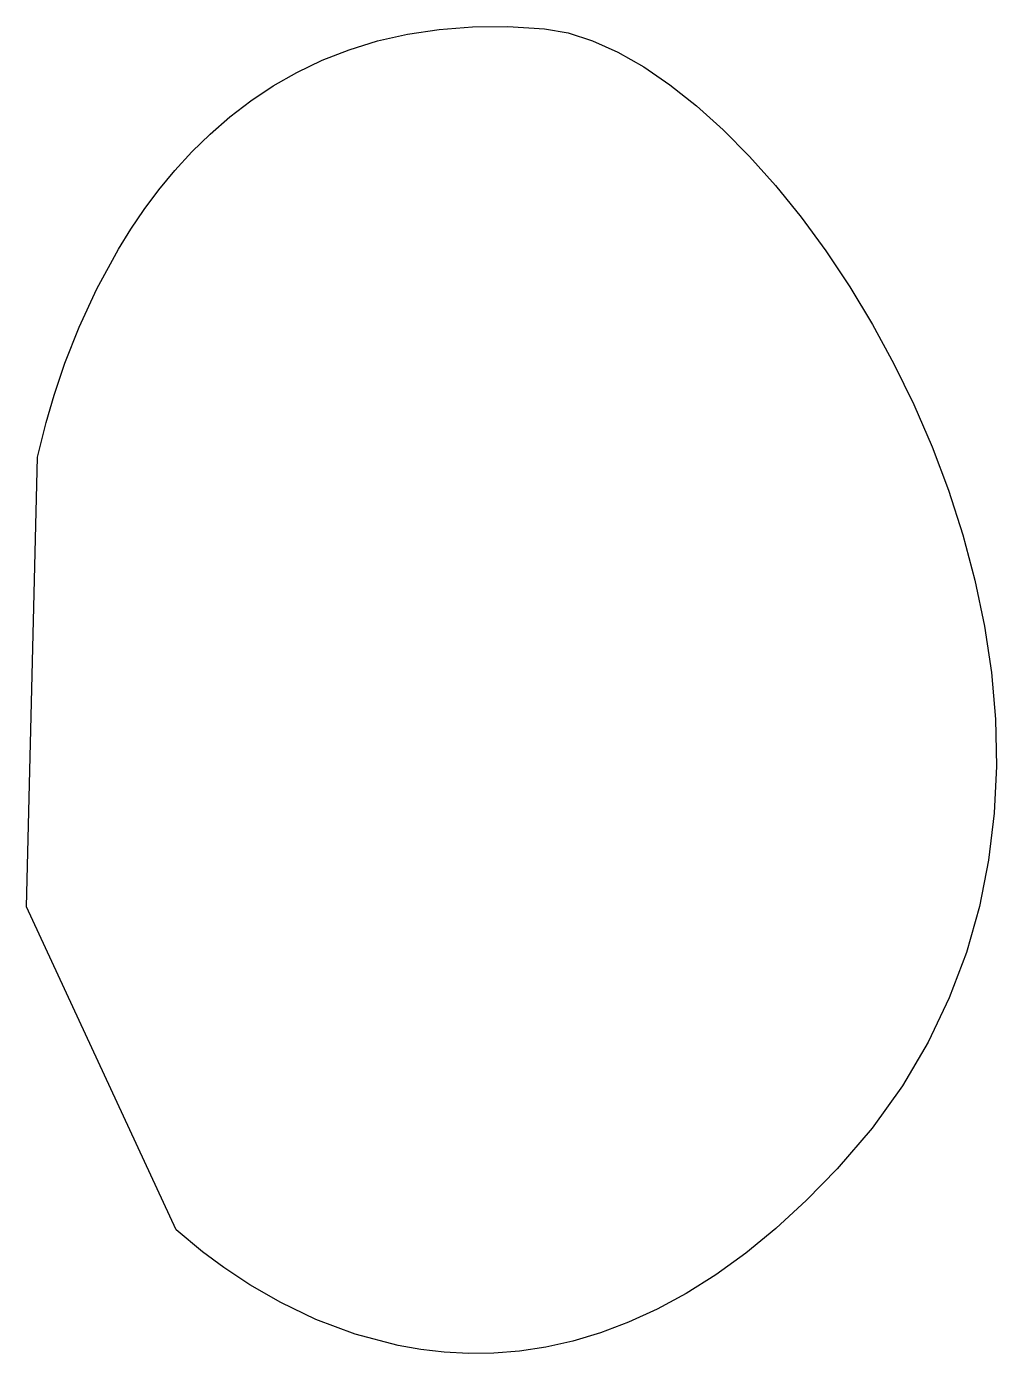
# Model space of a CAD drawing. Header units: millimetres. Extents: x 73 to 173, y -160 to -92.
# Drawn here: x 150.8991 to 151.0279, y -140.1079 to -139.9314 of the extents above; entities that cross this region are included whole.
import ezdxf

# ---------------------------------------------------------------- set-up
doc = ezdxf.new("R2010")
doc.units = ezdxf.units.MM
doc.layers.add('F.Silkscreen', color=41, linetype='CONTINUOUS', true_color=0xf2eda1)

msp = doc.modelspace()

# ---------------------------------------------------------------- linework, layer by layer
at = {"layer": 'F.Silkscreen', "linetype": 'CONTINUOUS'}
for p, q in [((150.953889, -139.93183), (150.958327, -139.931484)), ((150.958327, -139.931484), (150.96299, -139.93145)), ((150.96299, -139.93145), (150.967888, -139.931747)), ((150.941918, -139.934541), (150.9457, -139.93337)), ((150.9457, -139.93337), (150.949682, -139.932465)), ((150.949682, -139.932465), (150.953889, -139.93183)), ((150.967888, -139.931747), (150.971007, -139.932293)), ((150.971007, -139.932293), (150.974257, -139.933333)), ((150.974257, -139.933333), (150.97762, -139.934846)), ((150.93835, -139.935933), (150.941918, -139.934541)), ((150.97762, -139.934846), (150.981059, -139.936814)), ((150.934984, -139.937552), (150.93835, -139.935933)), ((150.981059, -139.936814), (150.984549, -139.939195)), ((150.931819, -139.939351), (150.934984, -139.937552)), ((150.928841, -139.941334), (150.931819, -139.939351)), ((150.984549, -139.939195), (150.988084, -139.941994)), ((150.926054, -139.943466), (150.928841, -139.941334)), ((150.988084, -139.941994), (150.991602, -139.945186)), ((150.923443, -139.94574), (150.926054, -139.943466)), ((150.921003, -139.948119), (150.923443, -139.94574)), ((150.991602, -139.945186), (150.995121, -139.948721)), ((150.918743, -139.950593), (150.921003, -139.948119)), ((150.995121, -139.948721), (150.998579, -139.952599)), ((150.916639, -139.953149), (150.918743, -139.950593)), ((150.998579, -139.952599), (151.001984, -139.956801)), ((150.914701, -139.955758), (150.916639, -139.953149)), ((150.912904, -139.958399), (150.914701, -139.955758)), ((151.001984, -139.956801), (151.005269, -139.961288)), ((150.911264, -139.961054), (150.912904, -139.958399)), ((150.908386, -139.96634), (150.911264, -139.961054)), ((151.005269, -139.961288), (151.008445, -139.966046)), ((150.906036, -139.971438), (150.908386, -139.96634)), ((151.008445, -139.966046), (151.011465, -139.971055)), ((150.904161, -139.976204), (150.906036, -139.971438)), ((151.011465, -139.971055), (151.014319, -139.976292)), ((150.902722, -139.980471), (150.904161, -139.976204)), ((151.014319, -139.976292), (151.016975, -139.981717)), ((150.90165, -139.984088), (150.902722, -139.980471)), ((151.016975, -139.981717), (151.019393, -139.987341)), ((150.900504, -139.988708), (150.90165, -139.984088)), ((151.019393, -139.987341), (151.021567, -139.993116)), ((150.899055, -140.048493), (150.900504, -139.988708)), ((151.021567, -139.993116), (151.023469, -139.999026)), ((151.023469, -139.999026), (151.025066, -140.005051)), ((151.025066, -140.005051), (151.026344, -140.011165)), ((151.026344, -140.011165), (151.027257, -140.017343)), ((151.027257, -140.017343), (151.027804, -140.023564)), ((151.027804, -140.023564), (151.027932, -140.029817)), ((151.027932, -140.029817), (151.02764, -140.036071)), ((151.02764, -140.036071), (151.026892, -140.042292)), ((151.026892, -140.042292), (151.025663, -140.048476)), ((150.918951, -140.091433), (150.899055, -140.048493)), ((151.025663, -140.048476), (151.023933, -140.054583)), ((151.023933, -140.054583), (151.021667, -140.060614)), ((151.021667, -140.060614), (151.018853, -140.066521)), ((151.018853, -140.066521), (151.015442, -140.072298)), ((151.015442, -140.072298), (151.011438, -140.077917)), ((151.011438, -140.077917), (151.006786, -140.083358)), ((151.006786, -140.083358), (151.002697, -140.087531)), ((151.002697, -140.087531), (150.998637, -140.091261)), ((150.922445, -140.09436), (150.918951, -140.091433)), ((150.998637, -140.091261), (150.994616, -140.094546)), ((150.925263, -140.096461), (150.922445, -140.09436)), ((150.994616, -140.094546), (150.99065, -140.097419)), ((150.928732, -140.098776), (150.925263, -140.096461)), ((150.99065, -140.097419), (150.986723, -140.0999)), ((150.932837, -140.101121), (150.928732, -140.098776)), ((150.986723, -140.0999), (150.982863, -140.101999)), ((150.937511, -140.103355), (150.932837, -140.101121)), ((150.982863, -140.101999), (150.97906, -140.103747)), ((150.942713, -140.105313), (150.937511, -140.103355)), ((150.97906, -140.103747), (150.975318, -140.105156)), ((150.948413, -140.106819), (150.942713, -140.105313)), ((150.971646, -140.106254), (150.968057, -140.107047)), ((150.975318, -140.105156), (150.971646, -140.106254)), ((150.951437, -140.107356), (150.948413, -140.106819)), ((150.954557, -140.107718), (150.951437, -140.107356)), ((150.957796, -140.107893), (150.954557, -140.107718)), ((150.961128, -140.107851), (150.957796, -140.107893)), ((150.96455, -140.10758), (150.961128, -140.107851)), ((150.968057, -140.107047), (150.96455, -140.10758))]:
    msp.add_line(p, q, dxfattribs=at)

doc.saveas('drawing.dxf')
